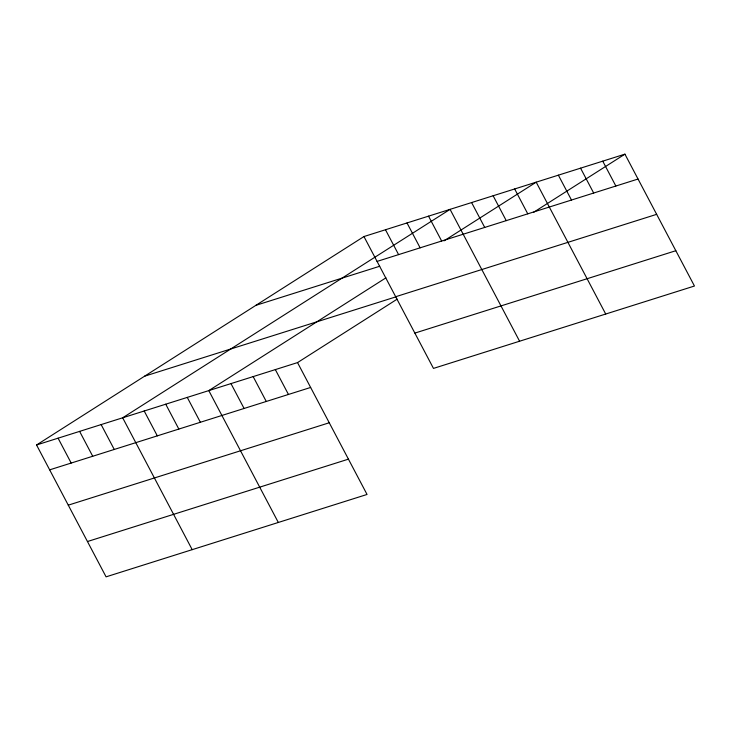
<?xml version="1.0" encoding="UTF-8"?>
<svg xmlns="http://www.w3.org/2000/svg" width="731" height="731" viewBox="0 0 731 731"><rect width="100%" height="100%" fill="white"/><g stroke="black" fill="none" stroke-linecap="round" stroke-linejoin="round"><path stroke-width="1.1" d="M36.55 444.978L297.526 362.594L367.044 494.458L106.077 576.841L36.55 444.978L363.956 236.542L624.923 154.159L694.45 286.022L433.474 368.406L363.956 236.542M385.931 277.835L208.792 390.601L278.319 522.464M443.982 240.874L536.198 182.174L605.716 314.038M297.526 362.594L397.18 299.143M533.648 212.264L624.923 154.159M377.068 261.415L638.035 179.031M255.914 305.33L379.709 266.248M395.681 296.722L656.657 214.338M144.592 376.191L396.056 296.813M414.861 333.098L675.837 250.715M49.662 469.85L310.638 387.457M68.275 505.158L329.252 422.765M87.455 541.534L348.431 459.15M602.746 161.158L615.858 186.03M580.56 168.167L593.673 193.03M558.374 175.166L571.487 200.038M514.661 188.964L527.773 213.836M493.133 195.762L506.245 220.634M471.605 202.56L484.717 227.432M519.595 341.222L450.077 209.358L122.671 417.794L192.198 549.657M428.54 216.157L441.652 241.02M407.012 222.955L420.124 247.818M385.484 229.753L398.596 254.616M275.34 369.594L288.453 394.466M253.154 376.593L266.267 401.465M230.978 383.601L244.09 408.465M187.264 397.399L200.376 422.271M165.736 404.197L178.839 429.06M144.199 410.996L157.311 435.859M101.143 424.583L114.255 449.455M79.615 431.381L92.718 456.254M58.078 438.18L71.19 463.052"/></g></svg>
